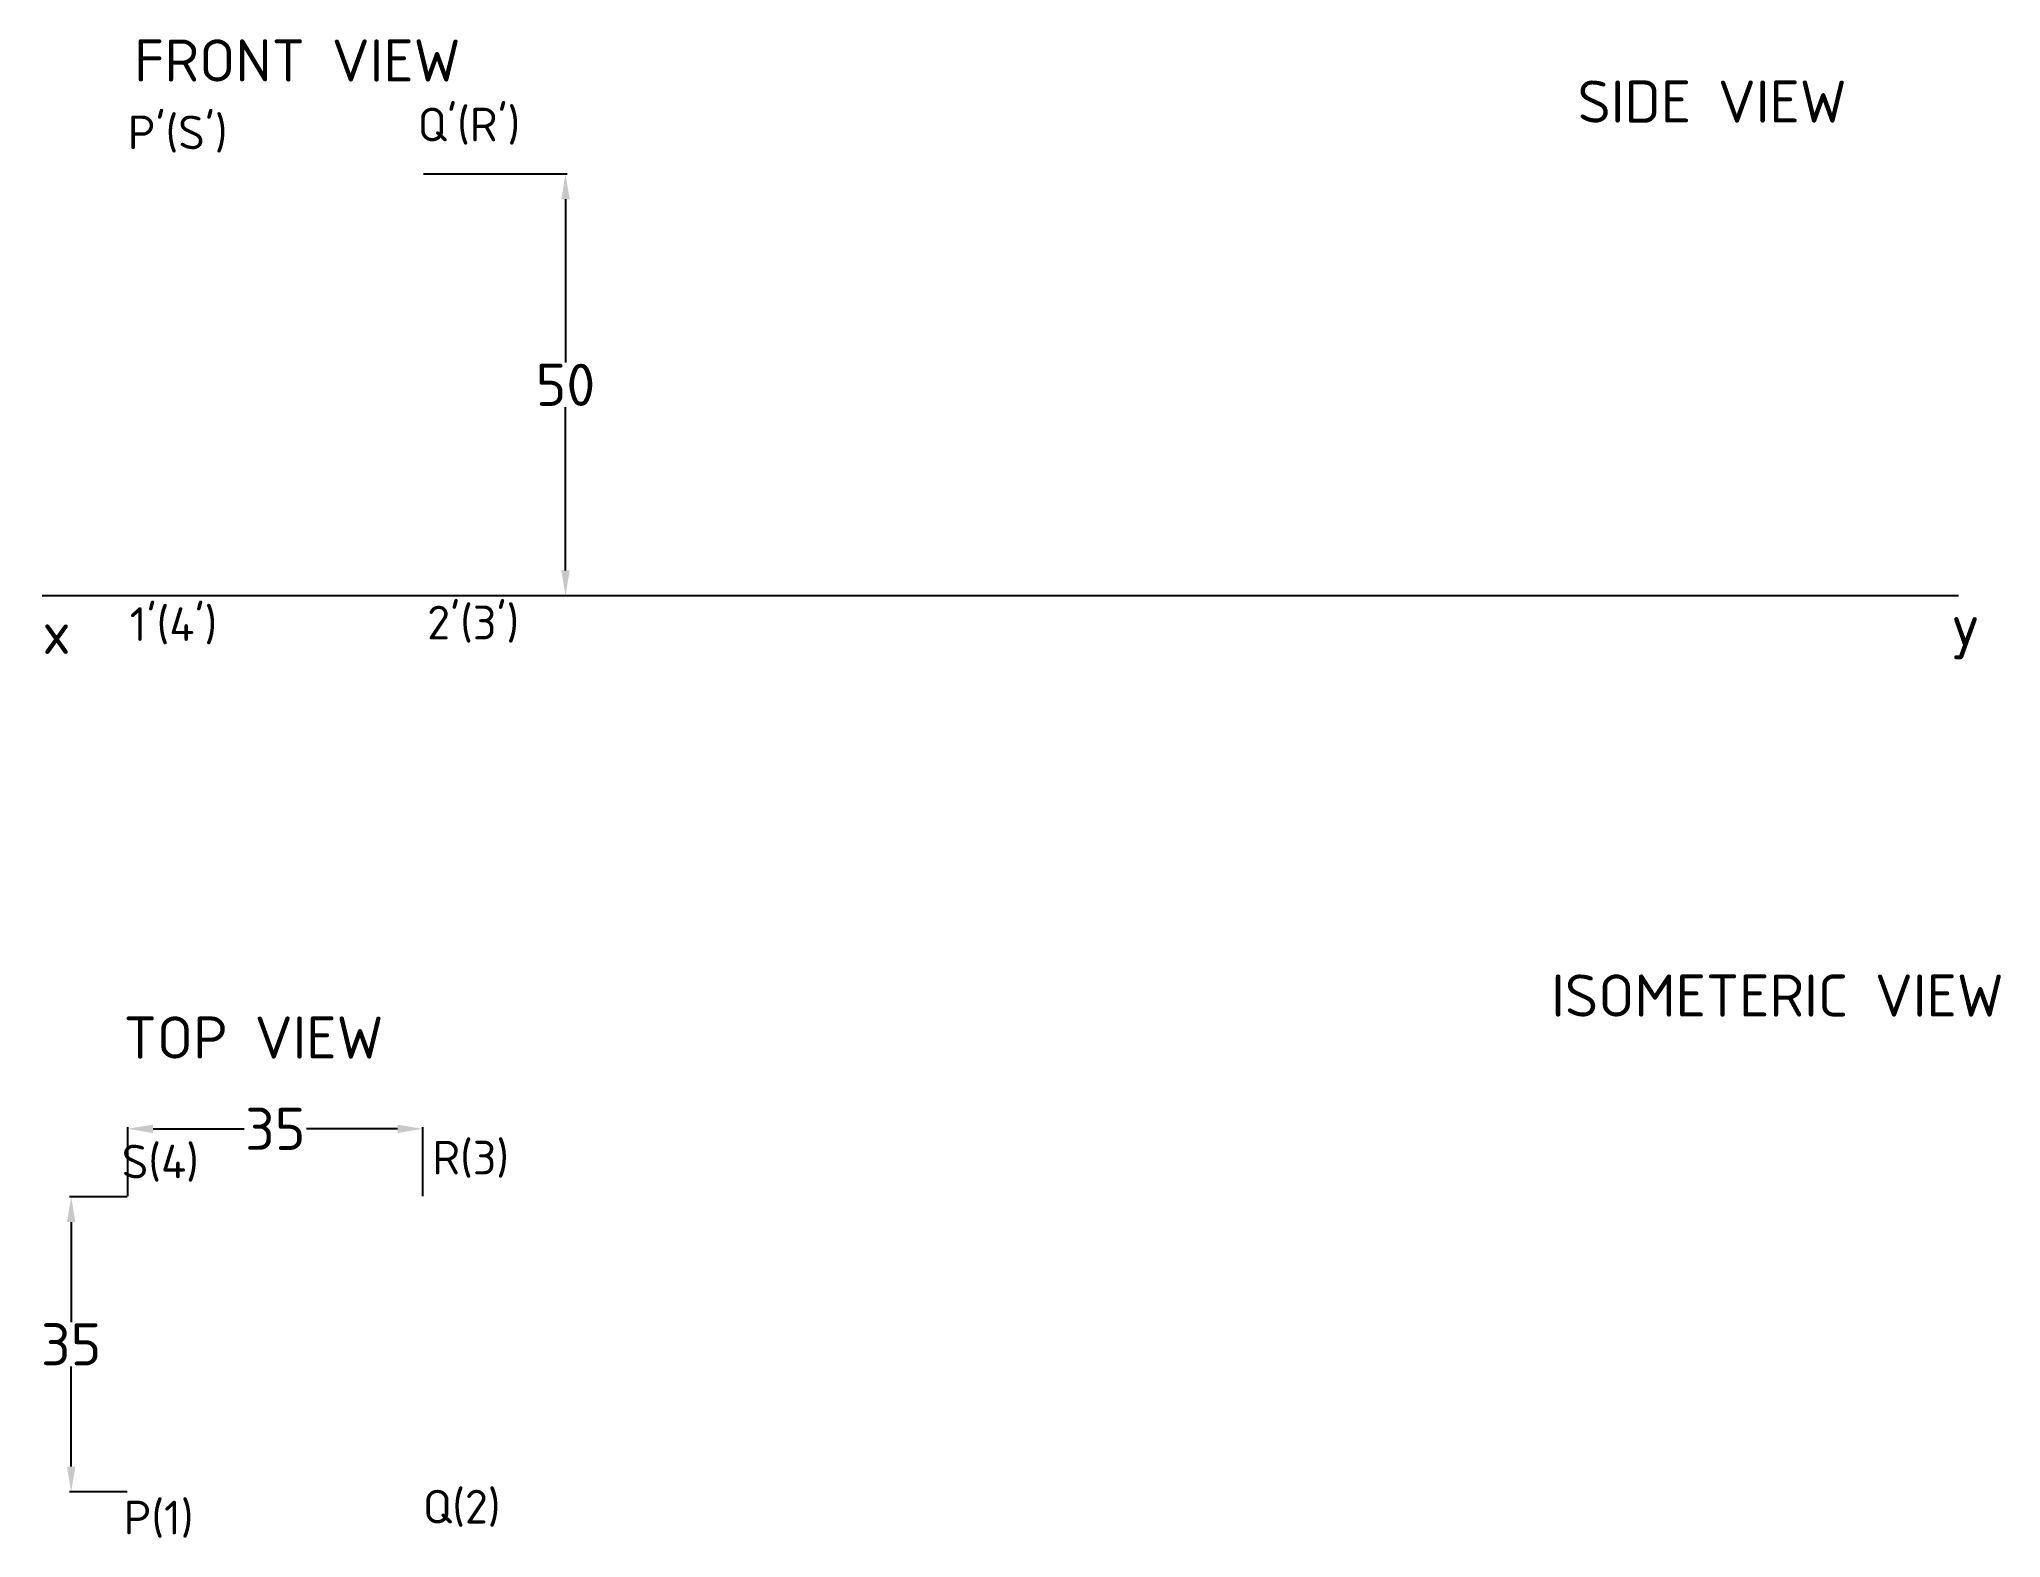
# Paper-space layout 'wk5_Q2' of a CAD drawing. Header units: millimetres. Extents: x 9 to 242, y 31 to 209.
import ezdxf

# ---------------------------------------------------------------- set-up
doc = ezdxf.new("R2010")
doc.units = ezdxf.units.MM
doc.header["$MEASUREMENT"] = 0
doc.styles.get("Standard").update_dxf_attribs({"font": 'isocpeur.ttf'})
doc.dimstyles.get("Standard").update_dxf_attribs({"dimtxt": 5, "dimasz": 3, "dimexe": 0.18, "dimexo": 0.0625, "dimgap": 0.09, "dimtad": 0, "dimtih": 1, "dimtoh": 1, "dimdec": 0, "dimzin": 0, "dimdsep": 46, "dimtxsty": 'Standard', "dimcen": 0.09, "dimadec": 0, "dimazin": 0, "dimtfac": 1, "dimtdec": 0, "dimtofl": 0, "dimtmove": 0, "dimatfit": 3, "dimfxl": 1, "dimtolj": 1, "dimtzin": 0, "dimarcsym": 0})

# ---------------------------------------------------------------- blocks, each defined once
blk = doc.blocks.new('*D11')
at = {"color": 0, "lineweight": -2, "transparency": 16777216}
for p, q in [((54.87, 193.1), (71.9, 193.1)), ((71.72, 190.1), (71.72, 170.74)), ((71.72, 146.1), (71.72, 165.45)), ((54.87, 143.1), (71.9, 143.1))]:
    blk.add_line(p, q, dxfattribs=at)
at = {"color": 0, "transparency": 16777216}
for points in [[(71.22, 190.1), (72.22, 190.1), (71.72, 193.1)], [(71.22, 146.1), (72.22, 146.1), (71.72, 143.1)]]:
    blk.add_solid(points, dxfattribs=at)
at = {"layer": 'Defpoints', "color": 0, "transparency": 16777216}
for p in [(54.81, 193.1), (54.81, 143.1), (71.72, 143.1)]:
    blk.add_point(p, dxfattribs=at)
at = {"color": 0, "transparency": 16777216, "insert": (71.72, 168.1), "char_height": 5, "attachment_point": 5}
blk.add_mtext('\\A1;50', dxfattribs=at)
blk = doc.blocks.new('*D12')
at = {"color": 0, "lineweight": -2, "transparency": 16777216}
for p, q in [((19.81, 71.88), (19.81, 80.05)), ((22.81, 79.87), (33.62, 79.87)), ((51.81, 79.87), (41, 79.87)), ((54.81, 71.88), (54.81, 80.05))]:
    blk.add_line(p, q, dxfattribs=at)
at = {"color": 0, "transparency": 16777216}
for points in [[(22.81, 80.37), (22.81, 79.37), (19.81, 79.87)], [(51.81, 80.37), (51.81, 79.37), (54.81, 79.87)]]:
    blk.add_solid(points, dxfattribs=at)
at = {"layer": 'Defpoints', "color": 0, "transparency": 16777216}
for p in [(54.81, 79.87), (19.81, 71.82), (54.81, 71.82)]:
    blk.add_point(p, dxfattribs=at)
at = {"color": 0, "transparency": 16777216, "insert": (37.31, 79.87), "char_height": 5, "attachment_point": 5}
blk.add_mtext('\\A1;35', dxfattribs=at)
blk = doc.blocks.new('*D13')
at = {"color": 0, "lineweight": -2, "transparency": 16777216}
for p, q in [((19.75, 71.82), (12.92, 71.82)), ((13.1, 68.82), (13.1, 56.96)), ((13.1, 39.82), (13.1, 51.67)), ((19.75, 36.82), (12.92, 36.82))]:
    blk.add_line(p, q, dxfattribs=at)
at = {"color": 0, "transparency": 16777216}
for points in [[(12.6, 68.82), (13.6, 68.82), (13.1, 71.82)], [(12.6, 39.82), (13.6, 39.82), (13.1, 36.82)]]:
    blk.add_solid(points, dxfattribs=at)
at = {"layer": 'Defpoints', "color": 0, "transparency": 16777216}
for p in [(19.81, 71.82), (13.1, 36.82), (19.81, 36.82)]:
    blk.add_point(p, dxfattribs=at)
at = {"color": 0, "transparency": 16777216, "insert": (13.1, 54.32), "char_height": 5, "attachment_point": 5}
blk.add_mtext('\\A1;35', dxfattribs=at)

psp = doc.layouts.new('wk5_Q2')

# ---------------------------------------------------------------- linework, layer by layer
psp.add_line((9.66, 143.1), (236.91, 143.1))

# ---------------------------------------------------------------- texts
for s, height, p in [('FRONT VIEW', 5, (20.56, 204.06)), ('SIDE VIEW', 5, (191.73, 199.19)), ("P'(S')", 4, (19.81, 196.03)), ("Q'(R')", 4, (54.18, 196.97)), ("1'(4')", 4, (20.04, 137.72)), ("2'(3')", 4, (55.31, 137.91)), ('x', 5, (9.66, 136.19)), ('y', 5, (236.04, 137.06)), ('ISOMETERIC VIEW', 5, (188.62, 93.18)), ('TOP VIEW', 5, (19.32, 88.2)), ('S(4)', 4, (19.09, 73.99)), ('R(3)', 4, (55.92, 74.46)), ('Q(2)', 4, (54.8, 33.07)), ('P(1)', 4, (19.32, 31.77))]:
    psp.add_text(s, height=height).set_placement(p)

# ---------------------------------------------------------------- dimensions: what is measured, and where the dimension line sits
for base, p1, p2, picture, middle in [((71.72, 143.1), (54.81, 193.1), (54.81, 143.1), '*D11', (71.72, 168.1)), ((13.1, 36.82), (19.81, 71.82), (19.81, 36.82), '*D13', (13.1, 54.32))]:
    dim = psp.add_linear_dim(base=base, p1=p1, p2=p2, angle=90, dimstyle='Standard', override={"dimlfac": -1})
    dim.commit()
    dim.dimension.update_dxf_attribs({"geometry": picture, "text_midpoint": middle})
dim = psp.add_linear_dim(base=(54.81, 79.87), p1=(19.81, 71.82), p2=(54.81, 71.82), dimstyle='Standard', override={"dimlfac": -1})
dim.commit()
dim.dimension.update_dxf_attribs({"geometry": '*D12', "text_midpoint": (37.31, 79.87)})

doc.saveas('drawing.dxf')
